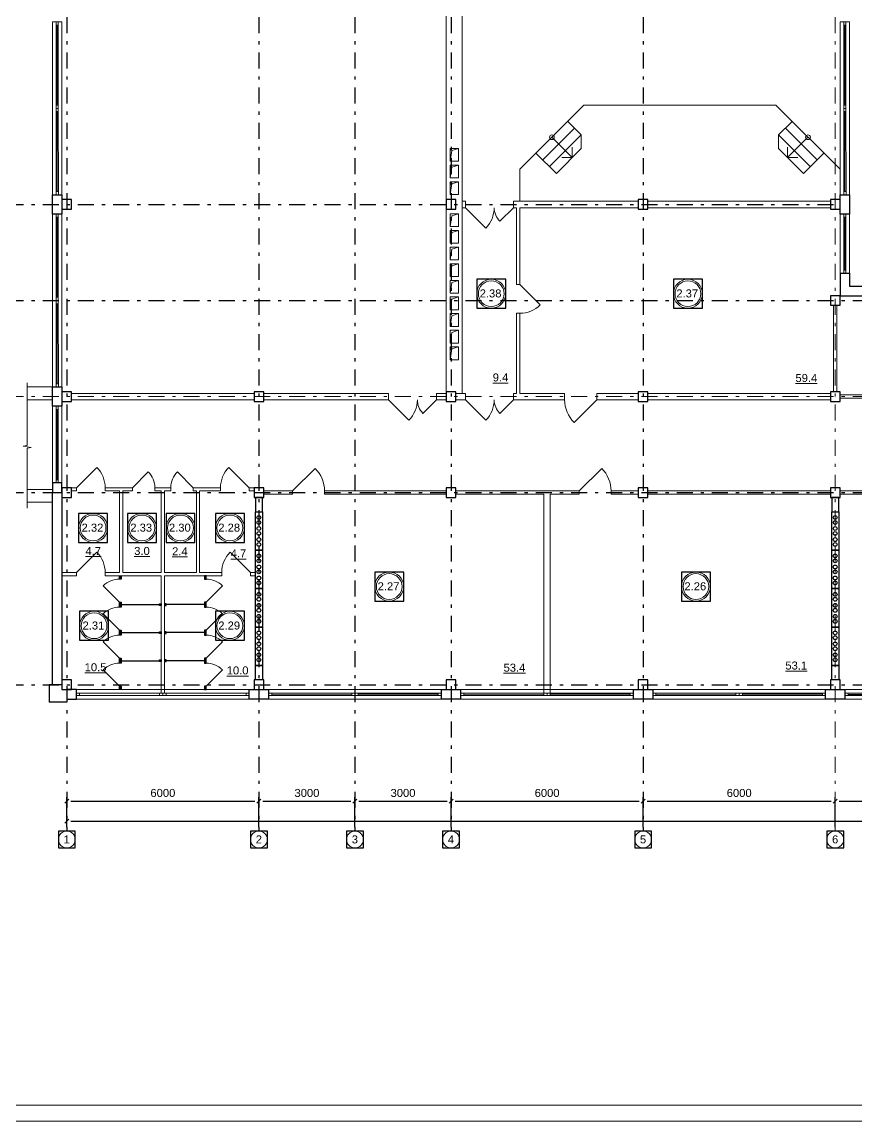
# Model space of a CAD drawing. Header units: metres. Extents: x -5 to 574, y -5 to 79.
# Drawn here: x 394.25 to 420.3, y 0 to 34.33 of the extents above; entities that cross this region are included whole.
import ezdxf
from ezdxf.enums import TextEntityAlignment as Align

# ---------------------------------------------------------------- set-up
doc = ezdxf.new("R2010")
doc.units = ezdxf.units.M
doc.header["$MEASUREMENT"] = 0
doc.linetypes.add('( Dashdot )', pattern=[1.001, 0.5, -0.25, 0.001, -0.25])
doc.layers.get('DEFPOINTS').update_dxf_attribs({"lineweight": 0})
doc.layers.add('Level 50', color=7, linetype='Continuous', lineweight=0)
doc.layers.add('YOLO_TABLE', color=1, linetype='Continuous')
doc.styles.add('Standard_0', font='arial.ttf')
doc.styles.add('Style-Arial', font='arial.ttf')
doc.dimstyles.get("Standard").update_dxf_attribs({"dimtxt": 0.00018, "dimasz": 0.00018, "dimexe": 0.0002, "dimexo": 0.0625, "dimgap": 9e-05, "dimtad": 0, "dimtih": 1, "dimtoh": 1, "dimdec": 4, "dimlfac": 1000, "dimzin": 0, "dimdsep": 46, "dimtxsty": 'Standard_0', "dimcen": 9e-05, "dimadec": 0, "dimazin": 0, "dimtfac": 1, "dimtdec": 4, "dimtofl": 0, "dimtmove": 0, "dimatfit": 0, "dimfxl": 0.01, "dimfxlon": 1, "dimtolj": 1, "dimtzin": 0, "dimarcsym": 0})

# ---------------------------------------------------------------- blocks, each defined once
blk = doc.blocks.new('*U29')
at = {"color": 7, "linetype": 'Continuous', "lineweight": 0, "flags": 128}
blk.add_lwpolyline([(42.05, 29.7), (42.05, -29.7), (-42.05, -29.7), (-42.05, 29.7), (42.05, 29.7)], close=True, dxfattribs=at)
at = {"layer": 'Level 50', "color": 7, "linetype": 'Continuous', "lineweight": 13}
blk.add_line((41.55, -29.2), (-41.25, -29.2), dxfattribs=at)
blk = doc.blocks.new('_Oblique-1')
at = {"color": 0, "linetype": 'ByBlock', "lineweight": -2}
blk.add_line((0.5, 0.5), (-0.5, -0.5), dxfattribs=at)
blk = doc.blocks.new('*D247')
at = {"color": 0, "linetype": 'Continuous', "lineweight": -2, "transparency": 16777216}
for p, q in [((395.651, 9.181), (395.651, 9.491)), ((395.776, 9.366), (461.526, 9.366)), ((461.651, 9.181), (461.651, 9.491))]:
    blk.add_line(p, q, dxfattribs=at)
at = {"layer": 'DEFPOINTS', "color": 0, "linetype": 'Continuous', "lineweight": 0, "transparency": 16777216}
for p in [(461.651, 9.366), (395.651, 9.056), (461.651, 9.056)]:
    blk.add_point(p, dxfattribs=at)
at = {"color": 0, "linetype": 'Continuous', "lineweight": -2, "transparency": 16777216, "xscale": 0.125, "yscale": 0.125, "zscale": 0.125, "rotation": 180}
blk.add_blockref('_Oblique-1', (395.651, 9.366), dxfattribs=at)
at = {"color": 0, "linetype": 'Continuous', "lineweight": -2, "transparency": 16777216, "xscale": 0.125, "yscale": 0.125, "zscale": 0.125}
blk.add_blockref('_Oblique-1', (461.651, 9.366), dxfattribs=at)
at = {"color": 0, "linetype": 'Continuous', "lineweight": 0, "transparency": 16777216, "insert": (428.651, 9.619), "char_height": 0.25, "attachment_point": 5, "style": 'Style-Arial'}
blk.add_mtext('\\A1;66000', dxfattribs=at)
blk = doc.blocks.new('*D252')
at = {"color": 0, "linetype": 'Continuous', "lineweight": -2, "transparency": 16777216}
for p, q in [((395.651, 9.181), (395.651, 10.119)), ((395.776, 9.994), (401.526, 9.994)), ((401.651, 9.181), (401.651, 10.119))]:
    blk.add_line(p, q, dxfattribs=at)
at = {"layer": 'DEFPOINTS', "color": 0, "linetype": 'Continuous', "lineweight": 0, "transparency": 16777216}
for p in [(401.651, 9.994), (395.651, 9.056), (401.651, 9.056)]:
    blk.add_point(p, dxfattribs=at)
at = {"color": 0, "linetype": 'Continuous', "lineweight": -2, "transparency": 16777216, "xscale": 0.125, "yscale": 0.125, "zscale": 0.125, "rotation": 180}
blk.add_blockref('_Oblique-1', (395.651, 9.994), dxfattribs=at)
at = {"color": 0, "linetype": 'Continuous', "lineweight": -2, "transparency": 16777216, "xscale": 0.125, "yscale": 0.125, "zscale": 0.125}
blk.add_blockref('_Oblique-1', (401.651, 9.994), dxfattribs=at)
at = {"color": 0, "linetype": 'Continuous', "lineweight": 0, "transparency": 16777216, "insert": (398.651, 10.246), "char_height": 0.25, "attachment_point": 5, "style": 'Style-Arial'}
blk.add_mtext('\\A1;6000', dxfattribs=at)
blk = doc.blocks.new('*D482')
at = {"color": 0, "linetype": 'Continuous', "lineweight": -2, "transparency": 16777216}
for p, q in [((401.651, 9.181), (401.651, 10.119)), ((401.776, 9.994), (404.526, 9.994)), ((404.651, 9.181), (404.651, 10.119))]:
    blk.add_line(p, q, dxfattribs=at)
at = {"layer": 'DEFPOINTS', "color": 0, "linetype": 'Continuous', "lineweight": 0, "transparency": 16777216}
for p in [(404.651, 9.994), (401.651, 9.056), (404.651, 9.056)]:
    blk.add_point(p, dxfattribs=at)
at = {"color": 0, "linetype": 'Continuous', "lineweight": -2, "transparency": 16777216, "xscale": 0.125, "yscale": 0.125, "zscale": 0.125, "rotation": 180}
blk.add_blockref('_Oblique-1', (401.651, 9.994), dxfattribs=at)
at = {"color": 0, "linetype": 'Continuous', "lineweight": -2, "transparency": 16777216, "xscale": 0.125, "yscale": 0.125, "zscale": 0.125}
blk.add_blockref('_Oblique-1', (404.651, 9.994), dxfattribs=at)
at = {"color": 0, "linetype": 'Continuous', "lineweight": 0, "transparency": 16777216, "insert": (403.151, 10.246), "char_height": 0.25, "attachment_point": 5, "style": 'Style-Arial'}
blk.add_mtext('\\A1;3000', dxfattribs=at)
blk = doc.blocks.new('*D483')
at = {"color": 0, "linetype": 'Continuous', "lineweight": -2, "transparency": 16777216}
for p, q in [((404.651, 9.181), (404.651, 10.119)), ((404.776, 9.994), (407.526, 9.994)), ((407.651, 9.181), (407.651, 10.119))]:
    blk.add_line(p, q, dxfattribs=at)
at = {"layer": 'DEFPOINTS', "color": 0, "linetype": 'Continuous', "lineweight": 0, "transparency": 16777216}
for p in [(407.651, 9.994), (404.651, 9.056), (407.651, 9.056)]:
    blk.add_point(p, dxfattribs=at)
at = {"color": 0, "linetype": 'Continuous', "lineweight": -2, "transparency": 16777216, "xscale": 0.125, "yscale": 0.125, "zscale": 0.125, "rotation": 180}
blk.add_blockref('_Oblique-1', (404.651, 9.994), dxfattribs=at)
at = {"color": 0, "linetype": 'Continuous', "lineweight": -2, "transparency": 16777216, "xscale": 0.125, "yscale": 0.125, "zscale": 0.125}
blk.add_blockref('_Oblique-1', (407.651, 9.994), dxfattribs=at)
at = {"color": 0, "linetype": 'Continuous', "lineweight": 0, "transparency": 16777216, "insert": (406.151, 10.246), "char_height": 0.25, "attachment_point": 5, "style": 'Style-Arial'}
blk.add_mtext('\\A1;3000', dxfattribs=at)
blk = doc.blocks.new('*D484')
at = {"color": 0, "linetype": 'Continuous', "lineweight": -2, "transparency": 16777216}
for p, q in [((407.651, 9.181), (407.651, 10.119)), ((407.776, 9.994), (413.526, 9.994)), ((413.651, 9.181), (413.651, 10.119))]:
    blk.add_line(p, q, dxfattribs=at)
at = {"layer": 'DEFPOINTS', "color": 0, "linetype": 'Continuous', "lineweight": 0, "transparency": 16777216}
for p in [(413.651, 9.994), (407.651, 9.056), (413.651, 9.056)]:
    blk.add_point(p, dxfattribs=at)
at = {"color": 0, "linetype": 'Continuous', "lineweight": -2, "transparency": 16777216, "xscale": 0.125, "yscale": 0.125, "zscale": 0.125, "rotation": 180}
blk.add_blockref('_Oblique-1', (407.651, 9.994), dxfattribs=at)
at = {"color": 0, "linetype": 'Continuous', "lineweight": -2, "transparency": 16777216, "xscale": 0.125, "yscale": 0.125, "zscale": 0.125}
blk.add_blockref('_Oblique-1', (413.651, 9.994), dxfattribs=at)
at = {"color": 0, "linetype": 'Continuous', "lineweight": 0, "transparency": 16777216, "insert": (410.651, 10.246), "char_height": 0.25, "attachment_point": 5, "style": 'Style-Arial'}
blk.add_mtext('\\A1;6000', dxfattribs=at)
blk = doc.blocks.new('*D457')
at = {"color": 0, "linetype": 'Continuous', "lineweight": -2, "transparency": 16777216}
for p, q in [((413.651, 9.181), (413.651, 10.119)), ((413.776, 9.994), (419.526, 9.994)), ((419.651, 9.181), (419.651, 10.119))]:
    blk.add_line(p, q, dxfattribs=at)
at = {"layer": 'DEFPOINTS', "color": 0, "linetype": 'Continuous', "lineweight": 0, "transparency": 16777216}
for p in [(419.651, 9.994), (413.651, 9.056), (419.651, 9.056)]:
    blk.add_point(p, dxfattribs=at)
at = {"color": 0, "linetype": 'Continuous', "lineweight": -2, "transparency": 16777216, "xscale": 0.125, "yscale": 0.125, "zscale": 0.125, "rotation": 180}
blk.add_blockref('_Oblique-1', (413.651, 9.994), dxfattribs=at)
at = {"color": 0, "linetype": 'Continuous', "lineweight": -2, "transparency": 16777216, "xscale": 0.125, "yscale": 0.125, "zscale": 0.125}
blk.add_blockref('_Oblique-1', (419.651, 9.994), dxfattribs=at)
at = {"color": 0, "linetype": 'Continuous', "lineweight": 0, "transparency": 16777216, "insert": (416.651, 10.246), "char_height": 0.25, "attachment_point": 5, "style": 'Style-Arial'}
blk.add_mtext('\\A1;6000', dxfattribs=at)
blk = doc.blocks.new('*D458')
at = {"color": 0, "linetype": 'Continuous', "lineweight": -2, "transparency": 16777216}
for p, q in [((419.651, 9.181), (419.651, 10.119)), ((419.776, 9.994), (425.526, 9.994)), ((425.651, 9.181), (425.651, 10.119))]:
    blk.add_line(p, q, dxfattribs=at)
at = {"layer": 'DEFPOINTS', "color": 0, "linetype": 'Continuous', "lineweight": 0, "transparency": 16777216}
for p in [(425.651, 9.994), (419.651, 9.056), (425.651, 9.056)]:
    blk.add_point(p, dxfattribs=at)
at = {"color": 0, "linetype": 'Continuous', "lineweight": -2, "transparency": 16777216, "xscale": 0.125, "yscale": 0.125, "zscale": 0.125, "rotation": 180}
blk.add_blockref('_Oblique-1', (419.651, 9.994), dxfattribs=at)
at = {"color": 0, "linetype": 'Continuous', "lineweight": -2, "transparency": 16777216, "xscale": 0.125, "yscale": 0.125, "zscale": 0.125}
blk.add_blockref('_Oblique-1', (425.651, 9.994), dxfattribs=at)
at = {"color": 0, "linetype": 'Continuous', "lineweight": 0, "transparency": 16777216, "insert": (422.651, 10.246), "char_height": 0.25, "attachment_point": 5, "style": 'Style-Arial'}
blk.add_mtext('\\A1;6000', dxfattribs=at)

msp = doc.modelspace()

# ---------------------------------------------------------------- linework, layer by layer
at = {"color": 1, "linetype": '( Dashdot )'}
for p, q in [((395.65116152, 57.57893372), (395.65116152, 9.05551876)), ((401.65116152, 57.57893372), (401.65116152, 9.05551876)), ((404.65116152, 57.57893372), (404.65116152, 9.05551876)), ((407.65116152, 57.57893372), (407.65116152, 9.05551876)), ((413.65116152, 57.57893372), (413.65116152, 9.05551876)), ((392.69957361, 28.62893372), (419.65116152, 28.62893372)), ((392.69957361, 25.62893372), (464.59957361, 25.62893372)), ((392.69957361, 19.62893372), (464.59957361, 19.62893372)), ((392.69957361, 13.62893372), (464.59957361, 13.62893372))]:
    msp.add_line(p, q, dxfattribs=at)
at = {"color": 1, "linetype": '( Dashdot )', "lineweight": 0}
for p, q in [((419.65116152, 57.57893372), (419.65116152, 9.05551876)), ((392.69957361, 22.62893372), (464.59957361, 22.62893372))]:
    msp.add_line(p, q, dxfattribs=at)
at = {"color": 7, "linetype": 'Continuous', "lineweight": 13}
for p, q in [((407.49957361, 46.57893372), (407.49957361, 22.47893372)), ((407.99957361, 46.57893372), (407.99957361, 22.72893372)), ((407.61957361, 30.37893372), (407.87957361, 30.37893372)), ((407.61957361, 30.37893372), (407.61957361, 29.97893372)), ((407.87957361, 30.37893372), (407.87957361, 29.97893372)), ((407.61957361, 29.97893372), (407.87957361, 29.97893372)), ((407.61957361, 29.85893372), (407.87957361, 29.85893372)), ((407.61957361, 29.85893372), (407.61957361, 29.45893372)), ((407.87957361, 29.85893372), (407.87957361, 29.45893372)), ((407.61957361, 29.45893372), (407.87957361, 29.45893372)), ((407.61957361, 29.33893372), (407.87957361, 29.33893372)), ((407.61957361, 29.33893372), (407.61957361, 28.93893372)), ((407.87957361, 29.33893372), (407.87957361, 28.93893372)), ((407.61957361, 28.93893372), (407.87957361, 28.93893372)), ((408.09957361, 28.52893372), (408.73596971, 27.89253762)), ((409.59957361, 28.52893372), (409.17530954, 28.10466965)), ((409.59957361, 28.72893372), (413.49957361, 28.72893372)), ((409.59957361, 28.72893372), (409.59957361, 28.52893372)), ((409.59957361, 28.52893372), (409.69957361, 28.52893372)), ((409.69957361, 28.52893372), (409.69957361, 26.12893372)), ((409.79957361, 28.52893372), (413.49957361, 28.52893372)), ((409.79957361, 28.52893372), (409.79957361, 26.12893372)), ((413.79957361, 28.72893372), (419.49957361, 28.72893372)), ((413.79957361, 28.52893372), (419.49957361, 28.52893372)), ((407.61957361, 28.33893372), (407.87957361, 28.33893372)), ((407.61957361, 28.33893372), (407.61957361, 27.93893372)), ((407.87957361, 28.33893372), (407.87957361, 27.93893372)), ((407.61957361, 27.93893372), (407.87957361, 27.93893372)), ((407.61957361, 27.81893372), (407.87957361, 27.81893372)), ((407.61957361, 27.81893372), (407.61957361, 27.41893372)), ((407.87957361, 27.81893372), (407.87957361, 27.41893372)), ((407.61957361, 27.41893372), (407.87957361, 27.41893372)), ((407.61957361, 27.29893372), (407.87957361, 27.29893372)), ((407.61957361, 27.29893372), (407.61957361, 26.89893372)), ((407.87957361, 27.29893372), (407.87957361, 26.89893372)), ((407.61957361, 26.89893372), (407.87957361, 26.89893372)), ((407.61957361, 26.77893372), (407.87957361, 26.77893372)), ((407.61957361, 26.77893372), (407.61957361, 26.37893372)), ((407.87957361, 26.77893372), (407.87957361, 26.37893372)), ((407.61957361, 26.37893372), (407.87957361, 26.37893372)), ((407.61957361, 26.25893372), (407.87957361, 26.25893372)), ((407.61957361, 26.25893372), (407.61957361, 25.85893372)), ((407.87957361, 26.25893372), (407.87957361, 25.85893372)), ((409.69957361, 26.12893372), (409.79957361, 26.12893372)), ((407.61957361, 25.85893372), (407.87957361, 25.85893372)), ((407.61957361, 25.73893372), (407.87957361, 25.73893372)), ((407.61957361, 25.73893372), (407.61957361, 25.33893372)), ((407.87957361, 25.73893372), (407.87957361, 25.33893372)), ((407.61957361, 25.33893372), (407.87957361, 25.33893372)), ((407.61957361, 25.21893372), (407.87957361, 25.21893372)), ((407.61957361, 25.21893372), (407.61957361, 24.81893372)), ((407.87957361, 25.21893372), (407.87957361, 24.81893372)), ((409.69957361, 25.22893372), (409.79957361, 25.22893372)), ((409.69957361, 25.22893372), (409.69957361, 22.72893372)), ((409.79957361, 25.22893372), (409.79957361, 22.72893372)), ((407.61957361, 24.81893372), (407.87957361, 24.81893372)), ((407.61957361, 24.69893372), (407.87957361, 24.69893372)), ((407.61957361, 24.69893372), (407.61957361, 24.29893372)), ((407.87957361, 24.69893372), (407.87957361, 24.29893372)), ((407.61957361, 24.29893372), (407.87957361, 24.29893372)), ((407.61957361, 24.17893372), (407.87957361, 24.17893372)), ((407.61957361, 24.17893372), (407.61957361, 23.77893372)), ((407.87957361, 24.17893372), (407.87957361, 23.77893372)), ((407.61957361, 23.77893372), (407.87957361, 23.77893372)), ((395.19957361, 22.92893372), (394.41360854, 22.92893372)), ((395.79957361, 22.72893372), (401.49957361, 22.72893372)), ((401.79957361, 22.72893372), (405.69957361, 22.72893372)), ((405.69957361, 22.72893372), (405.69957361, 22.52893372)), ((407.19957361, 22.72893372), (407.19957361, 22.52893372)), ((407.19957361, 22.72893372), (407.49957361, 22.72893372)), ((407.79957361, 22.72893372), (408.09957361, 22.72893372)), ((408.09957361, 22.72893372), (408.09957361, 22.52893372)), ((409.59957361, 22.72893372), (409.59957361, 22.52893372)), ((409.59957361, 22.72893372), (409.69957361, 22.72893372)), ((409.79957361, 22.72893372), (411.19957361, 22.72893372)), ((411.19957361, 22.72893372), (411.19957361, 22.52893372)), ((412.19957361, 22.72893372), (412.19957361, 22.52893372)), ((412.19957361, 22.72893372), (413.49957361, 22.72893372)), ((413.79957361, 22.72893372), (419.49957361, 22.72893372)), ((395.19957361, 22.52893372), (394.41360854, 22.52893372)), ((395.79957361, 22.52893372), (401.49957361, 22.52893372)), ((401.79957361, 22.52893372), (405.69957361, 22.52893372)), ((405.69957361, 22.52893372), (406.33596971, 21.89253762)), ((407.19957361, 22.52893372), (406.77530954, 22.10466965)), ((407.19957361, 22.52893372), (407.49957361, 22.52893372)), ((407.79957361, 22.52893372), (408.09957361, 22.52893372)), ((408.09957361, 22.52893372), (408.73596971, 21.89253762)), ((409.59957361, 22.52893372), (409.17530954, 22.10466965)), ((409.59957361, 22.52893372), (411.19957361, 22.52893372)), ((412.19957361, 22.52893372), (413.49957361, 22.52893372)), ((413.79957361, 22.52893372), (419.49957361, 22.52893372)), ((399.59957361, 19.77893372), (399.10459886, 20.27390847)), ((401.34957361, 19.77893372), (400.71317751, 20.41532982)), ((395.19957361, 19.72893372), (394.41360854, 19.72893372)), ((396.84957361, 19.77893372), (397.69957361, 19.77893372)), ((396.84957361, 19.77893372), (396.84957361, 19.67893372)), ((396.84957361, 19.67893372), (397.29957361, 19.67893372)), ((397.29957361, 17.12893372), (397.29957361, 19.67893372)), ((397.39957361, 17.12893372), (397.39957361, 19.67893372)), ((397.39957361, 19.67893372), (397.69957361, 19.67893372)), ((397.69957361, 19.77893372), (397.69957361, 19.67893372)), ((398.39957361, 19.77893372), (398.89957361, 19.77893372)), ((398.39957361, 19.77893372), (398.39957361, 19.67893372)), ((398.39957361, 19.67893372), (398.59957361, 19.67893372)), ((398.59957361, 17.12893372), (398.59957361, 19.67893372)), ((398.69957361, 19.67893372), (398.89957361, 19.67893372)), ((398.69957361, 17.12893372), (398.69957361, 19.67893372)), ((398.89957361, 19.77893372), (398.89957361, 19.67893372)), ((399.59957361, 19.77893372), (400.44957361, 19.77893372)), ((399.59957361, 19.77893372), (399.59957361, 19.67893372)), ((399.59957361, 19.67893372), (399.69957361, 19.67893372)), ((399.69957361, 17.12893372), (399.69957361, 19.67893372)), ((399.79957361, 17.12893372), (399.79957361, 19.67893372)), ((399.79957361, 19.67893372), (400.44957361, 19.67893372)), ((400.44957361, 19.77893372), (400.44957361, 19.67893372)), ((402.69957361, 19.67893372), (402.69957361, 19.57893372)), ((403.69957361, 19.67893372), (403.69957361, 19.57893372)), ((411.64957361, 19.67893372), (411.64957361, 19.57893372)), ((412.64957361, 19.67893372), (412.64957361, 19.57893372)), ((395.19957361, 19.32893372), (394.41360854, 19.32893372)), ((401.38957361, 17.12893372), (400.75317751, 17.76532982)), ((395.94957361, 17.12893372), (395.49957361, 17.12893372)), ((395.94957361, 17.02893372), (395.49957361, 17.02893372)), ((395.94957361, 17.12893372), (395.94957361, 17.02893372)), ((396.84957361, 17.12893372), (396.84957361, 17.02893372)), ((397.29957361, 17.12893372), (396.84957361, 17.12893372)), ((398.59957361, 17.02893372), (396.84957361, 17.02893372)), ((398.59957361, 17.12893372), (397.39957361, 17.12893372)), ((399.69957361, 17.12893372), (398.69957361, 17.12893372)), ((400.48957361, 17.02893372), (398.69957361, 17.02893372)), ((400.48957361, 17.12893372), (399.79957361, 17.12893372)), ((400.48957361, 17.12893372), (400.48957361, 17.02893372)), ((401.53957361, 17.12893372), (401.38957361, 17.12893372)), ((401.38957361, 17.12893372), (401.38957361, 17.02893372)), ((401.53957361, 17.02893372), (401.38957361, 17.02893372))]:
    msp.add_line(p, q, dxfattribs=at)
at = {"color": 7, "linetype": 'Continuous', "lineweight": 0}
for p, q in [((395.34957361, 34.22893372), (395.34957361, 31.72893372)), ((419.94957361, 34.22893372), (419.94957361, 31.72893372)), ((409.79957361, 29.72893372), (411.79957361, 31.72893372)), ((411.79957361, 31.72893372), (417.79957361, 31.72893372)), ((419.79957361, 29.72893372), (417.79957361, 31.72893372)), ((395.34957361, 31.52893372), (395.35176812, 29.02896444)), ((419.94957361, 31.52893372), (419.95176812, 29.02896444)), ((410.5167309, 30.02182694), (411.50668039, 31.01177643)), ((411.29454836, 31.22390847), (411.71881243, 30.7996444)), ((418.30459886, 31.22390847), (417.88033479, 30.7996444)), ((419.08241632, 30.02182694), (418.09246683, 31.01177643)), ((410.72886293, 29.8096949), (411.71881243, 30.7996444)), ((410.79957361, 30.72893372), (411.43596971, 30.09253762)), ((411.71881243, 30.7996444), (411.71881243, 30.37538033)), ((418.87028429, 29.8096949), (417.88033479, 30.7996444)), ((417.88033479, 30.7996444), (417.88033479, 30.37538033)), ((418.79957361, 30.72893372), (418.16317751, 30.09253762)), ((410.30459886, 30.23395897), (410.94099497, 29.59756287)), ((410.94099497, 29.59756287), (411.71881243, 30.37538033)), ((411.43596971, 30.41381968), (411.43596971, 30.09253762)), ((418.65815225, 29.59756287), (417.88033479, 30.37538033)), ((419.29454836, 30.23395897), (418.65815225, 29.59756287)), ((411.11468765, 30.09253762), (411.43596971, 30.09253762)), ((409.79957361, 29.72893372), (409.79957361, 28.72893372)), ((419.79957361, 29.72893372), (419.79957361, 28.77893372)), ((395.34957361, 28.22893372), (395.34957361, 25.72893372)), ((419.94957361, 26.57893372), (419.94957361, 28.22893372)), ((395.34957361, 25.52893372), (395.35176812, 23.02896444)), ((404.54957361, 13.32893372), (402.04960433, 13.32673921)), ((407.24957361, 13.32893372), (404.74957361, 13.32893372)), ((410.54957361, 13.32893372), (408.04960433, 13.32673921)), ((413.24957361, 13.32893372), (410.74957361, 13.32893372)), ((416.54957361, 13.32893372), (414.04960433, 13.32673921)), ((419.24957361, 13.32893372), (416.74957361, 13.32893372)), ((422.54957361, 13.32893372), (420.04960433, 13.32673921))]:
    msp.add_line(p, q, dxfattribs=at)
at = {"color": 7, "linetype": 'Continuous', "lineweight": 0, "extrusion": (0, 0, -1)}
for p, q in [((418.16317751, 30.41381968), (418.16317751, 30.09253762)), ((418.48445957, 30.09253762), (418.16317751, 30.09253762)), ((395.34957361, 22.22893372), (395.34957361, 20.02893372))]:
    msp.add_line(p, q, dxfattribs=at)
at = {"color": 7, "linetype": 'Continuous', "lineweight": 13, "extrusion": (0, 0, -1)}
for p, q in [((409.79957361, 26.12893372), (410.43596971, 25.49253762)), ((395.94957361, 19.77893372), (396.58596971, 20.41532982)), ((397.69957361, 19.77893372), (398.19454836, 20.27390847)), ((395.94957361, 17.12893372), (396.58596971, 17.76532982))]:
    msp.add_line(p, q, dxfattribs=at)
at = {"color": 7, "linetype": 'Continuous', "lineweight": 30}
for p, q in [((420.09957361, 26.07893372), (420.49957361, 26.07893372)), ((395.19957361, 13.62893372), (395.09957361, 13.62893372)), ((395.09957361, 13.62893372), (395.09957361, 13.07893372)), ((395.64957361, 13.07893372), (395.09957361, 13.07893372)), ((395.64957361, 13.17893372), (395.64957361, 13.07893372))]:
    msp.add_line(p, q, dxfattribs=at)
at = {"color": 7, "lineweight": 13, "extrusion": (0, 0, -1)}
for p, q in [((412.19957361, 22.52893372), (411.49246683, 21.82182694)), ((402.69957361, 19.67893372), (403.40668039, 20.3860405)), ((411.64957361, 19.67893372), (412.35668039, 20.3860405))]:
    msp.add_line(p, q, dxfattribs=at)
at = {"color": 252, "linetype": 'Continuous', "lineweight": 13, "extrusion": (0, 0, -1)}
for p, q in [((396.78692119, 16.71658613), (397.29957361, 16.20393372)), ((396.78692119, 15.84158613), (397.29957361, 15.32893372)), ((396.78692119, 14.96658613), (397.29957361, 14.45393372)), ((396.78692119, 14.09158613), (397.29957361, 13.57893372))]:
    msp.add_line(p, q, dxfattribs=at)
at = {"color": 252, "linetype": 'Continuous', "lineweight": 13}
for p, q in [((400.51222603, 16.71658613), (399.99957361, 16.20393372)), ((400.51222603, 15.84158613), (399.99957361, 15.32893372)), ((400.51222603, 14.96658613), (399.99957361, 14.45393372)), ((400.51222603, 14.09158613), (399.99957361, 13.57893372))]:
    msp.add_line(p, q, dxfattribs=at)
at = {"color": 252, "linetype": 'Continuous', "lineweight": 30, "extrusion": (0, 0, -1)}
for p, q in [((397.34957361, 16.12893372), (398.54957361, 16.12893372)), ((397.34957361, 15.25393372), (398.54957361, 15.25393372)), ((397.34957361, 14.37893372), (398.54957361, 14.37893372))]:
    msp.add_line(p, q, dxfattribs=at)
at = {"color": 252, "linetype": 'Continuous', "lineweight": 30}
for p, q in [((399.94957361, 16.12893372), (398.74957361, 16.12893372)), ((399.94957361, 15.25393372), (398.74957361, 15.25393372)), ((399.94957361, 14.37893372), (398.74957361, 14.37893372))]:
    msp.add_line(p, q, dxfattribs=at)
at = {"color": 7, "linetype": 'Continuous', "lineweight": 0, "flags": 128}
for points in [[(395.19957361, 28.92893372), (395.19957361, 34.32893372), (395.49957361, 34.32893372), (395.49957361, 28.92893372), (395.19957361, 28.92893372)], [(395.31457361, 31.72893372), (395.31457361, 34.22893372), (395.38457361, 34.22893372), (395.38457361, 31.72893372), (395.31457361, 31.72893372)], [(419.79957361, 28.92893372), (419.79957361, 34.32893372), (420.09957361, 34.32893372), (420.09957361, 28.92893372), (419.79957361, 28.92893372)], [(419.91457361, 31.72893372), (419.91457361, 34.22893372), (419.98457361, 34.22893372), (419.98457361, 31.72893372), (419.91457361, 31.72893372)], [(395.31676815, 29.02893372), (395.31457361, 31.52893372), (395.38457356, 31.52899517), (395.38676809, 29.02899517), (395.31676815, 29.02893372)], [(419.91676815, 29.02893372), (419.91457361, 31.52893372), (419.98457356, 31.52899517), (419.98676809, 29.02899517), (419.91676815, 29.02893372)], [(395.19957361, 22.92893372), (395.19957361, 28.32893372), (395.49957361, 28.32893372), (395.49957361, 22.92893372), (395.19957361, 22.92893372)], [(395.31457361, 25.72893372), (395.31457361, 28.22893372), (395.38457361, 28.22893372), (395.38457361, 25.72893372), (395.31457361, 25.72893372)], [(420.09957361, 28.32893372), (420.09957361, 26.47893372), (419.79957361, 26.47893372), (419.79957361, 28.32893372), (420.09957361, 28.32893372)], [(419.91457361, 28.22893372), (419.98457361, 28.22893372), (419.98457361, 26.57893372), (419.91457361, 26.57893372), (419.91457361, 28.22893372)], [(395.31676815, 23.02893372), (395.31457361, 25.52893372), (395.38457356, 25.52899517), (395.38676809, 23.02899517), (395.31676815, 23.02893372)], [(395.19957361, 22.32893372), (395.19957361, 19.92893372), (395.49957361, 19.92893372), (395.49957361, 22.32893372), (395.19957361, 22.32893372)], [(395.94957361, 13.47893372), (401.34957361, 13.47893372), (401.34957361, 13.17893372), (395.94957361, 13.17893372), (395.94957361, 13.47893372)], [(401.94957361, 13.47893372), (407.34957361, 13.47893372), (407.34957361, 13.17893372), (401.94957361, 13.17893372), (401.94957361, 13.47893372)], [(407.94957361, 13.47893372), (413.34957361, 13.47893372), (413.34957361, 13.17893372), (407.94957361, 13.17893372), (407.94957361, 13.47893372)], [(413.94957361, 13.47893372), (419.34957361, 13.47893372), (419.34957361, 13.17893372), (413.94957361, 13.17893372), (413.94957361, 13.47893372)], [(419.94957361, 13.47893372), (425.34957361, 13.47893372), (425.34957361, 13.17893372), (419.94957361, 13.17893372), (419.94957361, 13.47893372)], [(396.04957361, 13.36393372), (401.24957361, 13.36393372), (401.24957361, 13.29393372), (396.04957361, 13.29393372), (396.04957361, 13.36393372)], [(402.04957361, 13.36173918), (404.54957361, 13.36393372), (404.54963506, 13.29393377), (402.04963506, 13.29173923), (402.04957361, 13.36173918)], [(404.74957361, 13.36393372), (407.24957361, 13.36393372), (407.24957361, 13.29393372), (404.74957361, 13.29393372), (404.74957361, 13.36393372)], [(408.04957361, 13.36173918), (410.54957361, 13.36393372), (410.54963506, 13.29393377), (408.04963506, 13.29173923), (408.04957361, 13.36173918)], [(410.74957361, 13.36393372), (413.24957361, 13.36393372), (413.24957361, 13.29393372), (410.74957361, 13.29393372), (410.74957361, 13.36393372)], [(414.04957361, 13.36173918), (416.54957361, 13.36393372), (416.54963506, 13.29393377), (414.04963506, 13.29173923), (414.04957361, 13.36173918)], [(416.74957361, 13.36393372), (419.24957361, 13.36393372), (419.24957361, 13.29393372), (416.74957361, 13.29393372), (416.74957361, 13.36393372)], [(420.04957361, 13.36173918), (422.54957361, 13.36393372), (422.54963506, 13.29393377), (420.04963506, 13.29173923), (420.04957361, 13.36173918)]]:
    msp.add_lwpolyline(points, close=True, dxfattribs=at)
at = {"color": 7, "linetype": 'Continuous', "lineweight": 13, "flags": 128}
for points in [[(395.31457361, 34.22893372), (395.31457361, 34.32893372), (395.38457361, 34.32893372), (395.38457361, 34.22893372), (395.31457361, 34.22893372)], [(419.91457361, 34.22893372), (419.91457361, 34.32893372), (419.98457361, 34.32893372), (419.98457361, 34.22893372), (419.91457361, 34.22893372)], [(395.31457361, 31.62893372), (395.31457361, 31.72893372), (395.38457361, 31.72893372), (395.38457361, 31.62893372), (395.31457361, 31.62893372)], [(395.31457361, 31.52893372), (395.31457361, 31.62893372), (395.38457361, 31.62893372), (395.38457361, 31.52893372), (395.31457361, 31.52893372)], [(419.91457361, 31.62893372), (419.91457361, 31.72893372), (419.98457361, 31.72893372), (419.98457361, 31.62893372), (419.91457361, 31.62893372)], [(419.91457361, 31.52893372), (419.91457361, 31.62893372), (419.98457361, 31.62893372), (419.98457361, 31.52893372), (419.91457361, 31.52893372)], [(395.31676815, 28.92893372), (395.31676815, 29.02893372), (395.38676815, 29.02893372), (395.38676815, 28.92893372), (395.31676815, 28.92893372)], [(419.91676815, 28.92893372), (419.91676815, 29.02893372), (419.98676815, 29.02893372), (419.98676815, 28.92893372), (419.91676815, 28.92893372)], [(408.09957361, 28.72893372), (408.09957361, 28.52893372), (407.99957361, 28.52893372), (407.99957361, 28.72893372), (408.09957361, 28.72893372)], [(395.31457361, 28.22893372), (395.31457361, 28.32893372), (395.38457361, 28.32893372), (395.38457361, 28.22893372), (395.31457361, 28.22893372)], [(419.98457361, 28.32893372), (419.98457361, 28.22893372), (419.91457361, 28.22893372), (419.91457361, 28.32893372), (419.98457361, 28.32893372)], [(419.98457361, 26.57893372), (419.98457361, 26.47893372), (419.91457361, 26.47893372), (419.91457361, 26.57893372), (419.98457361, 26.57893372)], [(395.31457361, 25.62893372), (395.31457361, 25.72893372), (395.38457361, 25.72893372), (395.38457361, 25.62893372), (395.31457361, 25.62893372)], [(395.31457361, 25.52893372), (395.31457361, 25.62893372), (395.38457361, 25.62893372), (395.38457361, 25.52893372), (395.31457361, 25.52893372)], [(419.59957361, 25.47893372), (419.59957361, 22.77893372), (419.69957361, 22.77893372), (419.69957361, 25.47893372), (419.59957361, 25.47893372)], [(395.31676815, 22.92893372), (395.31676815, 23.02893372), (395.38676815, 23.02893372), (395.38676815, 22.92893372), (395.31676815, 22.92893372)], [(395.94957361, 19.77893372), (395.94957361, 19.67893372), (395.79957361, 19.67893372), (395.79957361, 19.77893372), (395.94957361, 19.77893372)], [(401.34957361, 19.77893372), (401.34957361, 19.67893372), (401.49957361, 19.67893372), (401.49957361, 19.77893372), (401.34957361, 19.77893372)], [(413.79957361, 19.67893372), (419.49957361, 19.67893372), (419.49957361, 19.57893372), (413.79957361, 19.57893372), (413.79957361, 19.67893372)], [(395.94957361, 13.36393372), (396.04957361, 13.36393372), (396.04957361, 13.29393372), (395.94957361, 13.29393372), (395.94957361, 13.36393372)], [(398.54957361, 13.36393372), (398.64957361, 13.36393372), (398.64957361, 13.29393372), (398.54957361, 13.29393372), (398.54957361, 13.36393372)], [(398.64957361, 13.36393372), (398.74957361, 13.36393372), (398.74957361, 13.29393372), (398.64957361, 13.29393372), (398.64957361, 13.36393372)], [(401.24957361, 13.36393372), (401.34957361, 13.36393372), (401.34957361, 13.29393372), (401.24957361, 13.29393372), (401.24957361, 13.36393372)], [(401.94957361, 13.36173918), (402.04957361, 13.36173918), (402.04957361, 13.29173918), (401.94957361, 13.29173918), (401.94957361, 13.36173918)], [(404.54957361, 13.36393372), (404.64957361, 13.36393372), (404.64957361, 13.29393372), (404.54957361, 13.29393372), (404.54957361, 13.36393372)], [(404.64957361, 13.36393372), (404.74957361, 13.36393372), (404.74957361, 13.29393372), (404.64957361, 13.29393372), (404.64957361, 13.36393372)], [(407.24957361, 13.36393372), (407.34957361, 13.36393372), (407.34957361, 13.29393372), (407.24957361, 13.29393372), (407.24957361, 13.36393372)], [(407.94957361, 13.36173918), (408.04957361, 13.36173918), (408.04957361, 13.29173918), (407.94957361, 13.29173918), (407.94957361, 13.36173918)], [(410.54957361, 13.36393372), (410.64957361, 13.36393372), (410.64957361, 13.29393372), (410.54957361, 13.29393372), (410.54957361, 13.36393372)], [(410.64957361, 13.36393372), (410.74957361, 13.36393372), (410.74957361, 13.29393372), (410.64957361, 13.29393372), (410.64957361, 13.36393372)], [(413.24957361, 13.36393372), (413.34957361, 13.36393372), (413.34957361, 13.29393372), (413.24957361, 13.29393372), (413.24957361, 13.36393372)], [(413.94957361, 13.36173918), (414.04957361, 13.36173918), (414.04957361, 13.29173918), (413.94957361, 13.29173918), (413.94957361, 13.36173918)], [(416.54957361, 13.36393372), (416.64957361, 13.36393372), (416.64957361, 13.29393372), (416.54957361, 13.29393372), (416.54957361, 13.36393372)], [(416.64957361, 13.36393372), (416.74957361, 13.36393372), (416.74957361, 13.29393372), (416.64957361, 13.29393372), (416.64957361, 13.36393372)], [(419.24957361, 13.36393372), (419.34957361, 13.36393372), (419.34957361, 13.29393372), (419.24957361, 13.29393372), (419.24957361, 13.36393372)], [(419.94957361, 13.36173918), (420.04957361, 13.36173918), (420.04957361, 13.29173918), (419.94957361, 13.29173918), (419.94957361, 13.36173918)]]:
    msp.add_lwpolyline(points, close=True, dxfattribs=at)
for points in [[(407.87957361, 30.37893372), (407.67317539, 30.31453305), (407.61957361, 29.97893372)], [(407.87957361, 29.85893372), (407.67317539, 29.79453305), (407.61957361, 29.45893372)], [(407.87957361, 29.33893372), (407.67317539, 29.27453305), (407.61957361, 28.93893372)], [(407.87957361, 28.33893372), (407.67317539, 28.27453305), (407.61957361, 27.93893372)], [(407.87957361, 27.81893372), (407.67317539, 27.75453305), (407.61957361, 27.41893372)], [(407.87957361, 27.29893372), (407.67317539, 27.23453305), (407.61957361, 26.89893372)], [(407.87957361, 26.77893372), (407.67317539, 26.71453305), (407.61957361, 26.37893372)], [(407.87957361, 26.25893372), (407.67317539, 26.19453305), (407.61957361, 25.85893372)], [(407.87957361, 25.73893372), (407.67317539, 25.67453305), (407.61957361, 25.33893372)], [(407.87957361, 25.21893372), (407.67317539, 25.15453305), (407.61957361, 24.81893372)], [(407.87957361, 24.69893372), (407.67317539, 24.63453305), (407.61957361, 24.29893372)], [(407.87957361, 24.17893372), (407.67317539, 24.11453305), (407.61957361, 23.77893372)], [(425.49957361, 22.67893372), (419.79957361, 22.67893372), (419.79957361, 22.57893372), (425.49957361, 22.57893372)], [(402.69957361, 19.57893372), (401.79957361, 19.57893372), (401.79957361, 19.67893372), (402.69957361, 19.67893372)], [(403.69957361, 19.67893372), (407.49957361, 19.67893372), (407.49957361, 19.57893372), (403.69957361, 19.57893372)], [(407.79957361, 19.67893372), (411.64957361, 19.67893372)], [(410.54957361, 19.57893372), (407.79957361, 19.57893372)], [(410.74957361, 19.57893372), (410.74957361, 13.36393372), (410.54957361, 13.36393372), (410.54957361, 19.57893372)], [(411.64957361, 19.57893372), (410.74957361, 19.57893372)], [(412.64957361, 19.67893372), (413.49957361, 19.67893372), (413.49957361, 19.57893372), (412.64957361, 19.57893372)], [(420.69957361, 19.57893372), (419.79957361, 19.57893372), (419.79957361, 19.67893372), (420.69957361, 19.67893372)], [(398.59957361, 17.02893372), (398.59957361, 13.36393372)], [(398.69957361, 13.36393372), (398.69957361, 17.02893372)]]:
    msp.add_lwpolyline(points, dxfattribs=at)
at = {"color": 7, "linetype": 'Continuous', "lineweight": 30, "flags": 128}
for points in [[(395.19957361, 28.32893372), (395.19957361, 28.92893372), (395.49957361, 28.92893372), (395.49957361, 28.32893372), (395.19957361, 28.32893372)], [(419.79957361, 28.32893372), (419.79957361, 28.92893372), (420.09957361, 28.92893372), (420.09957361, 28.32893372), (419.79957361, 28.32893372)], [(395.49957361, 28.77893372), (395.49957361, 28.47893372), (395.79957361, 28.47893372), (395.79957361, 28.77893372), (395.49957361, 28.77893372)], [(407.49957361, 28.77893372), (407.49957361, 28.47893372), (407.79957361, 28.47893372), (407.79957361, 28.77893372), (407.49957361, 28.77893372)], [(413.49957361, 28.77893372), (413.49957361, 28.47893372), (413.79957361, 28.47893372), (413.79957361, 28.77893372), (413.49957361, 28.77893372)], [(419.49957361, 28.77893372), (419.49957361, 28.47893372), (419.79957361, 28.47893372), (419.79957361, 28.77893372), (419.49957361, 28.77893372)], [(419.49957361, 25.77893372), (419.49957361, 25.47893372), (419.79957361, 25.47893372), (419.79957361, 25.77893372), (419.49957361, 25.77893372)], [(395.19957361, 22.32893372), (395.19957361, 22.92893372), (395.49957361, 22.92893372), (395.49957361, 22.32893372), (395.19957361, 22.32893372)], [(395.49957361, 22.77893372), (395.49957361, 22.47893372), (395.79957361, 22.47893372), (395.79957361, 22.77893372), (395.49957361, 22.77893372)], [(401.49957361, 22.77893372), (401.49957361, 22.47893372), (401.79957361, 22.47893372), (401.79957361, 22.77893372), (401.49957361, 22.77893372)], [(407.49957361, 22.77893372), (407.49957361, 22.47893372), (407.79957361, 22.47893372), (407.79957361, 22.77893372), (407.49957361, 22.77893372)], [(413.49957361, 22.77893372), (413.49957361, 22.47893372), (413.79957361, 22.47893372), (413.79957361, 22.77893372), (413.49957361, 22.77893372)], [(419.49957361, 22.77893372), (419.49957361, 22.47893372), (419.79957361, 22.47893372), (419.79957361, 22.77893372), (419.49957361, 22.77893372)], [(395.19957361, 19.62893372), (395.49957361, 19.62893372), (395.49957361, 19.92893372), (395.19957361, 19.92893372), (395.19957361, 19.62893372)], [(395.19957361, 13.62893372), (395.19957361, 19.62893372), (395.49957361, 19.62893372), (395.49957361, 13.62893372), (395.19957361, 13.62893372)], [(395.49957361, 19.77893372), (395.49957361, 19.47893372), (395.79957361, 19.47893372), (395.79957361, 19.77893372), (395.49957361, 19.77893372)], [(401.49957361, 19.77893372), (401.49957361, 19.47893372), (401.79957361, 19.47893372), (401.79957361, 19.77893372), (401.49957361, 19.77893372)], [(407.49957361, 19.77893372), (407.49957361, 19.47893372), (407.79957361, 19.47893372), (407.79957361, 19.77893372), (407.49957361, 19.77893372)], [(413.49957361, 19.77893372), (413.49957361, 19.47893372), (413.79957361, 19.47893372), (413.79957361, 19.77893372), (413.49957361, 19.77893372)], [(419.49957361, 19.77893372), (419.49957361, 19.47893372), (419.79957361, 19.47893372), (419.79957361, 19.77893372), (419.49957361, 19.77893372)], [(401.53957361, 19.02893372), (401.75957361, 19.02893372), (401.75957361, 19.47893372), (401.53957361, 19.47893372), (401.53957361, 19.02893372)], [(419.53957361, 19.02893372), (419.75957361, 19.02893372), (419.75957361, 19.47893372), (419.53957361, 19.47893372), (419.53957361, 19.02893372)], [(401.53957361, 17.82893372), (401.53957361, 19.02893372), (401.75957361, 19.02893372), (401.75957361, 17.82893372), (401.53957361, 17.82893372)], [(419.53957361, 17.82893372), (419.53957361, 19.02893372), (419.75957361, 19.02893372), (419.75957361, 17.82893372), (419.53957361, 17.82893372)], [(401.53957361, 16.62893372), (401.53957361, 17.82893372), (401.75957361, 17.82893372), (401.75957361, 16.62893372), (401.53957361, 16.62893372)], [(419.53957361, 16.62893372), (419.53957361, 17.82893372), (419.75957361, 17.82893372), (419.75957361, 16.62893372), (419.53957361, 16.62893372)], [(401.53957361, 15.42893372), (401.53957361, 16.62893372), (401.75957361, 16.62893372), (401.75957361, 15.42893372), (401.53957361, 15.42893372)], [(419.53957361, 15.42893372), (419.53957361, 16.62893372), (419.75957361, 16.62893372), (419.75957361, 15.42893372), (419.53957361, 15.42893372)], [(401.53957361, 14.22893372), (401.53957361, 15.42893372), (401.75957361, 15.42893372), (401.75957361, 14.22893372), (401.53957361, 14.22893372)], [(419.53957361, 14.22893372), (419.53957361, 15.42893372), (419.75957361, 15.42893372), (419.75957361, 14.22893372), (419.53957361, 14.22893372)], [(401.53957361, 14.22893372), (401.75957361, 14.22893372), (401.75957361, 13.77893372), (401.53957361, 13.77893372), (401.53957361, 14.22893372)], [(419.53957361, 14.22893372), (419.75957361, 14.22893372), (419.75957361, 13.77893372), (419.53957361, 13.77893372), (419.53957361, 14.22893372)], [(395.49957361, 13.77893372), (395.49957361, 13.47893372), (395.79957361, 13.47893372), (395.79957361, 13.77893372), (395.49957361, 13.77893372)], [(401.49957361, 13.77893372), (401.49957361, 13.47893372), (401.79957361, 13.47893372), (401.79957361, 13.77893372), (401.49957361, 13.77893372)], [(407.49957361, 13.77893372), (407.49957361, 13.47893372), (407.79957361, 13.47893372), (407.79957361, 13.77893372), (407.49957361, 13.77893372)], [(413.49957361, 13.77893372), (413.49957361, 13.47893372), (413.79957361, 13.47893372), (413.79957361, 13.77893372), (413.49957361, 13.77893372)], [(419.49957361, 13.77893372), (419.49957361, 13.47893372), (419.79957361, 13.47893372), (419.79957361, 13.77893372), (419.49957361, 13.77893372)], [(395.64957361, 13.17893372), (395.94957361, 13.17893372), (395.94957361, 13.47893372), (395.64957361, 13.47893372), (395.64957361, 13.17893372)], [(401.94957361, 13.17893372), (401.34957361, 13.17893372), (401.34957361, 13.47893372), (401.94957361, 13.47893372), (401.94957361, 13.17893372)], [(407.94957361, 13.17893372), (407.34957361, 13.17893372), (407.34957361, 13.47893372), (407.94957361, 13.47893372), (407.94957361, 13.17893372)], [(413.94957361, 13.17893372), (413.34957361, 13.17893372), (413.34957361, 13.47893372), (413.94957361, 13.47893372), (413.94957361, 13.17893372)], [(419.94957361, 13.17893372), (419.34957361, 13.17893372), (419.34957361, 13.47893372), (419.94957361, 13.47893372), (419.94957361, 13.17893372)]]:
    msp.add_lwpolyline(points, close=True, dxfattribs=at)
for points in [[(419.79957361, 26.47893372), (419.79957361, 25.77893372), (420.49957361, 25.77893372)], [(419.79957361, 26.47893372), (420.09957361, 26.47893372), (420.09957361, 26.07893372)]]:
    msp.add_lwpolyline(points, dxfattribs=at)
at = {"color": 7, "linetype": 'Continuous', "lineweight": 0, "flags": 128}
msp.add_lwpolyline([(394.41360854, 19.14520127), (394.41360854, 21.01526455), (394.53486206, 21.03699869), (394.29235501, 21.07519547), (394.41360854, 21.09692962), (394.41360854, 23.0625523)], dxfattribs=at)
at = {"color": 7, "linetype": 'Continuous', "lineweight": 13, "extrusion": (0, 0, -1), "flags": 128}
for points in [[(-395.38457361, 22.22893372), (-395.38457361, 22.32893372), (-395.31457361, 22.32893372), (-395.31457361, 22.22893372), (-395.38457361, 22.22893372)], [(-395.38457361, 19.92893372), (-395.38457361, 20.02893372), (-395.31457361, 20.02893372), (-395.31457361, 19.92893372), (-395.38457361, 19.92893372)]]:
    msp.add_lwpolyline(points, close=True, dxfattribs=at)
at = {"color": 7, "linetype": 'Continuous', "lineweight": 0, "extrusion": (0, 0, -1), "flags": 128}
msp.add_lwpolyline([(-395.31457361, 22.22893372), (-395.31457361, 20.02893372), (-395.38457361, 20.02893372), (-395.38457361, 22.22893372), (-395.31457361, 22.22893372)], close=True, dxfattribs=at)
at = {"color": 252, "linetype": 'Continuous', "lineweight": 30, "extrusion": (0, 0, -1), "flags": 128}
for points in [[(-397.34957361, 17.02893372), (-397.34957361, 16.97893372), (-397.29957361, 16.97893372), (-397.29957361, 17.02893372), (-397.34957361, 17.02893372)], [(-397.34957361, 16.97893372), (-397.34957361, 16.92893372), (-397.29957361, 16.92893372), (-397.29957361, 16.97893372), (-397.34957361, 16.97893372)], [(-397.34957361, 16.20393372), (-397.34957361, 16.15393372), (-397.29957361, 16.15393372), (-397.29957361, 16.20393372), (-397.34957361, 16.20393372)], [(-397.34957361, 16.15393372), (-397.34957361, 16.10393372), (-397.29957361, 16.10393372), (-397.29957361, 16.15393372), (-397.34957361, 16.15393372)], [(-398.59957361, 16.15393372), (-398.59957361, 16.10393372), (-398.54957361, 16.10393372), (-398.54957361, 16.15393372), (-398.59957361, 16.15393372)], [(-397.34957361, 16.10393372), (-397.34957361, 16.05393372), (-397.29957361, 16.05393372), (-397.29957361, 16.10393372), (-397.34957361, 16.10393372)], [(-397.34957361, 15.32893372), (-397.34957361, 15.27893372), (-397.29957361, 15.27893372), (-397.29957361, 15.32893372), (-397.34957361, 15.32893372)], [(-397.34957361, 15.27893372), (-397.34957361, 15.22893372), (-397.29957361, 15.22893372), (-397.29957361, 15.27893372), (-397.34957361, 15.27893372)], [(-397.34957361, 15.22893372), (-397.34957361, 15.17893372), (-397.29957361, 15.17893372), (-397.29957361, 15.22893372), (-397.34957361, 15.22893372)], [(-398.59957361, 15.27893372), (-398.59957361, 15.22893372), (-398.54957361, 15.22893372), (-398.54957361, 15.27893372), (-398.59957361, 15.27893372)], [(-397.34957361, 14.45393372), (-397.34957361, 14.40393372), (-397.29957361, 14.40393372), (-397.29957361, 14.45393372), (-397.34957361, 14.45393372)], [(-397.34957361, 14.40393372), (-397.34957361, 14.35393372), (-397.29957361, 14.35393372), (-397.29957361, 14.40393372), (-397.34957361, 14.40393372)], [(-397.34957361, 14.35393372), (-397.34957361, 14.30393372), (-397.29957361, 14.30393372), (-397.29957361, 14.35393372), (-397.34957361, 14.35393372)], [(-398.59957361, 14.40393372), (-398.59957361, 14.35393372), (-398.54957361, 14.35393372), (-398.54957361, 14.40393372), (-398.59957361, 14.40393372)], [(-397.34957361, 13.57893372), (-397.34957361, 13.52893372), (-397.29957361, 13.52893372), (-397.29957361, 13.57893372), (-397.34957361, 13.57893372)], [(-397.34957361, 13.52893372), (-397.34957361, 13.47893372), (-397.29957361, 13.47893372), (-397.29957361, 13.52893372), (-397.34957361, 13.52893372)]]:
    msp.add_lwpolyline(points, close=True, dxfattribs=at)
at = {"color": 252, "linetype": 'Continuous', "lineweight": 30, "flags": 128}
for points in [[(399.94957361, 17.02893372), (399.94957361, 16.97893372), (399.99957361, 16.97893372), (399.99957361, 17.02893372), (399.94957361, 17.02893372)], [(399.94957361, 16.97893372), (399.94957361, 16.92893372), (399.99957361, 16.92893372), (399.99957361, 16.97893372), (399.94957361, 16.97893372)], [(398.69957361, 16.15393372), (398.69957361, 16.10393372), (398.74957361, 16.10393372), (398.74957361, 16.15393372), (398.69957361, 16.15393372)], [(399.94957361, 16.20393372), (399.94957361, 16.15393372), (399.99957361, 16.15393372), (399.99957361, 16.20393372), (399.94957361, 16.20393372)], [(399.94957361, 16.15393372), (399.94957361, 16.10393372), (399.99957361, 16.10393372), (399.99957361, 16.15393372), (399.94957361, 16.15393372)], [(399.94957361, 16.10393372), (399.94957361, 16.05393372), (399.99957361, 16.05393372), (399.99957361, 16.10393372), (399.94957361, 16.10393372)], [(398.69957361, 15.27893372), (398.69957361, 15.22893372), (398.74957361, 15.22893372), (398.74957361, 15.27893372), (398.69957361, 15.27893372)], [(399.94957361, 15.32893372), (399.94957361, 15.27893372), (399.99957361, 15.27893372), (399.99957361, 15.32893372), (399.94957361, 15.32893372)], [(399.94957361, 15.27893372), (399.94957361, 15.22893372), (399.99957361, 15.22893372), (399.99957361, 15.27893372), (399.94957361, 15.27893372)], [(399.94957361, 15.22893372), (399.94957361, 15.17893372), (399.99957361, 15.17893372), (399.99957361, 15.22893372), (399.94957361, 15.22893372)], [(399.94957361, 14.45393372), (399.94957361, 14.40393372), (399.99957361, 14.40393372), (399.99957361, 14.45393372), (399.94957361, 14.45393372)], [(398.69957361, 14.40393372), (398.69957361, 14.35393372), (398.74957361, 14.35393372), (398.74957361, 14.40393372), (398.69957361, 14.40393372)], [(399.94957361, 14.40393372), (399.94957361, 14.35393372), (399.99957361, 14.35393372), (399.99957361, 14.40393372), (399.94957361, 14.40393372)], [(399.94957361, 14.35393372), (399.94957361, 14.30393372), (399.99957361, 14.30393372), (399.99957361, 14.35393372), (399.94957361, 14.35393372)], [(399.94957361, 13.57893372), (399.94957361, 13.52893372), (399.99957361, 13.52893372), (399.99957361, 13.57893372), (399.94957361, 13.57893372)], [(399.94957361, 13.52893372), (399.94957361, 13.47893372), (399.99957361, 13.47893372), (399.99957361, 13.52893372), (399.94957361, 13.52893372)]]:
    msp.add_lwpolyline(points, close=True, dxfattribs=at)
at = {"color": 7, "linetype": 'Continuous', "lineweight": 0}
for centre in [(410.79957361, 30.72893372), (418.79957361, 30.72893372)]:
    msp.add_circle(centre, 0.07327717, dxfattribs=at)
at = {"color": 7, "linetype": 'Continuous', "lineweight": 13}
for centre, radius in [((408.90716755, 25.84245341), 0.45201344), ((408.90716755, 25.84245341), 0.40201344), ((415.04898565, 25.84245341), 0.45201344), ((415.04898565, 25.84245341), 0.40201344), ((396.47246793, 18.52722082), 0.45201344), ((396.47246793, 18.52722082), 0.40201344), ((397.99515601, 18.52722082), 0.45201344), ((397.99515601, 18.52722082), 0.40201344), ((399.20216486, 18.52722082), 0.45201344), ((399.20216486, 18.52722082), 0.40201344), ((400.74342231, 18.52722082), 0.45201344), ((400.74342231, 18.52722082), 0.40201344), ((405.72008773, 16.6948906), 0.45201344), ((405.72008773, 16.6948906), 0.40201344), ((415.30144583, 16.6948906), 0.45201344), ((415.30144583, 16.6948906), 0.40201344), ((396.50264315, 15.46965606), 0.45201344), ((396.50264315, 15.46965606), 0.40201344), ((400.74342231, 15.46965606), 0.45201344), ((400.74342231, 15.46965606), 0.40201344), ((395.65116152, 8.79216332), 0.26335544), ((401.65116152, 8.79216332), 0.26335544), ((404.65116152, 8.79216332), 0.26335544), ((407.65116152, 8.79216332), 0.26335544), ((413.65116152, 8.79216332), 0.26335544), ((419.65116152, 8.79216332), 0.26335544)]:
    msp.add_circle(centre, radius, dxfattribs=at)
at = {"color": 7, "linetype": 'Continuous', "lineweight": 30}
for centre in [(401.64957361, 18.85018515), (419.64957361, 18.85018515), (401.64957361, 18.69659699), (401.64957361, 18.5057278), (419.64957361, 18.69659699), (419.64957361, 18.5057278), (401.64957361, 18.35213964), (401.64957361, 18.16127044), (419.64957361, 18.35213964), (419.64957361, 18.16127044), (401.64957361, 18.00768229), (419.64957361, 18.00768229), (401.64957361, 17.65018515), (401.64957361, 17.49659699), (419.64957361, 17.65018515), (419.64957361, 17.49659699), (401.64957361, 17.3057278), (401.64957361, 17.15213964), (419.64957361, 17.3057278), (419.64957361, 17.15213964), (401.64957361, 16.96127044), (401.64957361, 16.80768229), (419.64957361, 16.96127044), (419.64957361, 16.80768229), (401.64957361, 16.45018515), (419.64957361, 16.45018515), (401.64957361, 16.29659699), (401.64957361, 16.1057278), (419.64957361, 16.29659699), (419.64957361, 16.1057278), (401.64957361, 15.95213964), (401.64957361, 15.76127044), (419.64957361, 15.95213964), (419.64957361, 15.76127044), (401.64957361, 15.60768229), (419.64957361, 15.60768229), (401.64957361, 15.25018515), (401.64957361, 15.09659699), (419.64957361, 15.25018515), (419.64957361, 15.09659699), (401.64957361, 14.9057278), (401.64957361, 14.75213964), (419.64957361, 14.9057278), (419.64957361, 14.75213964), (401.64957361, 14.56127044), (401.64957361, 14.40768229), (419.64957361, 14.56127044), (419.64957361, 14.40768229)]:
    msp.add_circle(centre, 0.06, dxfattribs=at)
at = {"color": 7, "linetype": 'Continuous', "lineweight": 0}
for centre, radius, start, end in [((408.09957361, 28.52893372), 0.9, 315, 360), ((409.59957361, 28.52893372), 0.6, 180, 225), ((405.69957361, 22.52893372), 0.9, 315, 360), ((407.19957361, 22.52893372), 0.6, 180, 225), ((408.09957361, 22.52893372), 0.9, 315, 360), ((409.59957361, 22.52893372), 0.6, 180, 225), ((399.59957361, 19.77893372), 0.7, 135, 180), ((401.34957361, 19.77893372), 0.9, 135, 180), ((401.38957361, 17.12893372), 0.9, 135, 180)]:
    msp.add_arc(centre, radius, start, end, dxfattribs=at)
at = {"color": 7, "linetype": 'Continuous', "lineweight": 0, "extrusion": (0, 0, -1)}
for centre, radius, start, end in [((-409.79957361, 26.12893372), 0.9, 225, 270), ((-395.94957361, 19.77893372), 0.9, 135, 180), ((-397.69957361, 19.77893372), 0.7, 135, 180), ((-395.94957361, 17.12893372), 0.9, 135, 180)]:
    msp.add_arc(centre, radius, start, end, dxfattribs=at)
at = {"color": 7, "lineweight": 0, "extrusion": (0, 0, -1)}
for centre, start, end in [((-412.19957361, 22.52893372), 315, 360), ((-402.69957361, 19.67893372), 135, 180), ((-411.64957361, 19.67893372), 135, 180)]:
    msp.add_arc(centre, 1, start, end, dxfattribs=at)
at = {"color": 252, "linetype": 'Continuous', "lineweight": 0, "extrusion": (0, 0, -1)}
for centre in [(-397.29957361, 16.20393372), (-397.29957361, 15.32893372), (-397.29957361, 14.45393372), (-397.29957361, 13.57893372)]:
    msp.add_arc(centre, 0.725, 45, 90, dxfattribs=at)
at = {"color": 252, "linetype": 'Continuous', "lineweight": 0}
for centre in [(399.99957361, 16.20393372), (399.99957361, 15.32893372), (399.99957361, 14.45393372), (399.99957361, 13.57893372)]:
    msp.add_arc(centre, 0.725, 45, 90, dxfattribs=at)
at = {"layer": 'YOLO_TABLE'}
for points in [[(408.45515411, 25.39043996), (409.35918099, 25.39043996), (409.35918099, 26.29446685), (408.45515411, 26.29446685)], [(414.59697221, 25.39043996), (415.50099909, 25.39043996), (415.50099909, 26.29446685), (414.59697221, 26.29446685)], [(396.02045449, 18.07520738), (396.92448137, 18.07520738), (396.92448137, 18.97923426), (396.02045449, 18.97923426)], [(397.54314257, 18.07520738), (398.44716945, 18.07520738), (398.44716945, 18.97923426), (397.54314257, 18.97923426)], [(398.75015142, 18.07520738), (399.6541783, 18.07520738), (399.6541783, 18.97923426), (398.75015142, 18.97923426)], [(400.29140887, 18.07520738), (401.19543575, 18.07520738), (401.19543575, 18.97923426), (400.29140887, 18.97923426)], [(405.26807429, 16.24287716), (406.17210117, 16.24287716), (406.17210117, 17.14690404), (405.26807429, 17.14690404)], [(414.84943238, 16.24287716), (415.75345927, 16.24287716), (415.75345927, 17.14690404), (414.84943238, 17.14690404)], [(396.05062971, 15.01764262), (396.95465659, 15.01764262), (396.95465659, 15.9216695), (396.05062971, 15.9216695)], [(400.29140887, 15.01764262), (401.19543575, 15.01764262), (401.19543575, 15.9216695), (400.29140887, 15.9216695)], [(395.38780608, 8.52880787), (395.91451697, 8.52880787), (395.91451697, 9.05551876), (395.38780608, 9.05551876)], [(401.38780608, 8.52880787), (401.91451697, 8.52880787), (401.91451697, 9.05551876), (401.38780608, 9.05551876)], [(404.38780608, 8.52880787), (404.91451697, 8.52880787), (404.91451697, 9.05551876), (404.38780608, 9.05551876)], [(407.38780608, 8.52880787), (407.91451697, 8.52880787), (407.91451697, 9.05551876), (407.38780608, 9.05551876)], [(413.38780608, 8.52880787), (413.91451697, 8.52880787), (413.91451697, 9.05551876), (413.38780608, 9.05551876)], [(419.38780608, 8.52880787), (419.91451697, 8.52880787), (419.91451697, 9.05551876), (419.38780608, 9.05551876)]]:
    msp.add_lwpolyline(points, close=True, dxfattribs=at)

# ---------------------------------------------------------------- block references
at = {"layer": 'Level 50', "color": 7, "linetype": 'Continuous', "lineweight": 13}
msp.add_blockref('*U29', (428.50114958, 29.69999445), dxfattribs=at)

# ---------------------------------------------------------------- texts
at = {"color": 7, "linetype": 'Continuous', "lineweight": 13, "style": 'Style-Arial'}
for s, p in [('2.38', (408.54648918, 25.97520304)), ('2.37', (414.68830728, 25.97520304)), ('%%u9.4%%U', (408.95410744, 23.35109104)), ('%%u59.4%%U', (418.40763564, 23.33362033)), ('2.32', (396.11178955, 18.65997046)), ('2.33', (397.63447764, 18.65997046)), ('2.30', (398.84148649, 18.65997046)), ('2.28', (400.38274394, 18.65997046)), ('%%u4.7%%U', (396.2339466, 17.92998539)), ('%%u3.0%%U', (397.75553728, 17.93191833)), ('%%u2.4%%U', (398.93849691, 17.91973528)), ('%%u4.7%%U', (400.7686574, 17.85462362)), ('2.27', (405.35940936, 16.82764024)), ('2.26', (414.94076745, 16.82764024)), ('2.31', (396.14196477, 15.6024057)), ('2.29', (400.38274394, 15.6024057)), ('%%u10.5%%U', (396.2092508, 14.29916124)), ('%%u10.0%%U', (400.64539664, 14.20031368)), ('%%u53.4%%U', (409.29212291, 14.28546827)), ('%%u53.1%%U', (418.09289263, 14.35264237))]:
    msp.add_text(s, height=0.25, dxfattribs=at).set_placement(p, align=Align.TOP_LEFT)
at = {"color": 7, "linetype": 'Continuous', "lineweight": 30, "style": 'Style-Arial'}
for s, p in [('1', (395.5514687, 8.92142595)), ('2', (401.5514687, 8.92142595)), ('3', (404.5514687, 8.92142595)), ('4', (407.5514687, 8.92142595)), ('5', (413.5514687, 8.92142595)), ('6', (419.5514687, 8.92142595))]:
    msp.add_text(s, height=0.25, dxfattribs=at).set_placement(p, align=Align.TOP_LEFT)

# ---------------------------------------------------------------- dimensions: what is measured, and where the dimension line sits
at = {"color": 5, "linetype": 'Continuous', "lineweight": 0}
for base, p1, p2, picture, middle in [((401.65116152, 9.99357046), (395.65116152, 9.05551876), (401.65116152, 9.05551876), '*D252', (398.65116152, 10.24621371)), ((404.65116152, 9.99357046), (401.65116152, 9.05551876), (404.65116152, 9.05551876), '*D482', (403.15116152, 10.24629898)), ((407.65116152, 9.99357046), (404.65116152, 9.05551876), (407.65116152, 9.05551876), '*D483', (406.15116152, 10.24629898)), ((413.65116152, 9.99357046), (407.65116152, 9.05551876), (413.65116152, 9.05551876), '*D484', (410.65116152, 10.24621371)), ((419.65116152, 9.99357046), (413.65116152, 9.05551876), (419.65116152, 9.05551876), '*D457', (416.65116152, 10.24621371)), ((425.65116152, 9.99357046), (419.65116152, 9.05551876), (425.65116152, 9.05551876), '*D458', (422.65116152, 10.24621371)), ((461.6511615243, 9.3664462328), (395.6511615243, 9.0555187597), (461.6511615243, 9.0555187597), '*D247', (428.6511615243, 9.6190894798))]:
    dim = msp.add_linear_dim(base=base, p1=p1, p2=p2, dimstyle='Standard', override={"dimtxt": 0.25, "dimasz": 0.125, "dimexe": 0.125, "dimexo": 0.125, "dimgap": 0.125, "dimtad": 1, "dimtih": 0, "dimtoh": 0, "dimzin": 11, "dimtxsty": 'Style-Arial', "dimblk": '_Oblique-1', "dimfxlon": 0, "dimfrac": 2, "dimtzin": 11}, dxfattribs=at)
    dim.commit()
    dim.dimension.update_dxf_attribs({"geometry": picture, "text_midpoint": middle})

doc.saveas('drawing.dxf')
